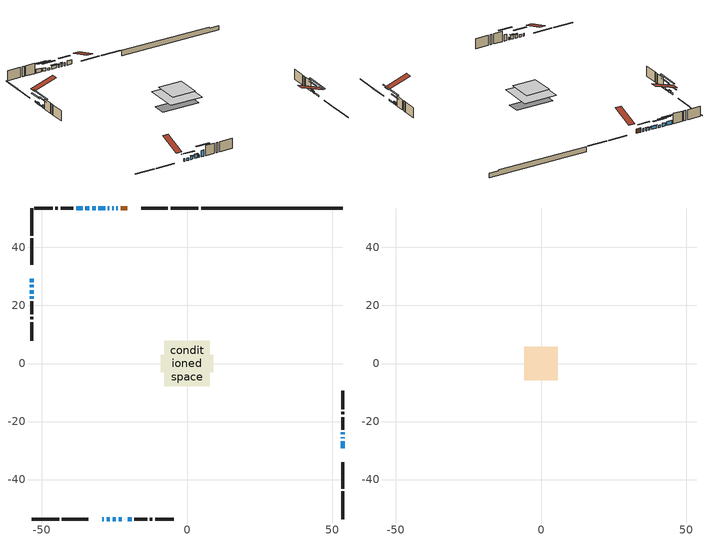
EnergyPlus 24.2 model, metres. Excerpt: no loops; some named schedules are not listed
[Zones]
conditioned space
 floor outside (Floor1 construction): -1.8,-1.8 -1.8,1.8 1.8,1.8 1.8,-1.8 z0.58
 floor outside (Floor2 construction): -0.57,-0.57 -0.57,0.57 0.57,0.57 0.57,-0.57 z0.58
 floor adiabatic (AdiabaticFloorConstruction): -7.92,-7.92 -7.92,7.92 7.92,7.92 7.92,-7.92 z3.02
 floor foundation (Slab1 construction): -9.11,-3.08 -9.11,3.08 9.11,3.08 9.11,-3.08 z-1.91
 wall outside (RimJoist1 construction): 3.91,53.6 -5.65,53.6 / -53.6,-53.6 -44.04,-53.6 / -53.6,53.6 -53.6,44.04 / 53.6,-53.6 53.6,-44.04 z0.58:0.88
 wall outside (RimJoist2 construction): -6.58,53.6 -15.73,53.6 / -43.11,-53.6 -33.97,-53.6 / -53.6,43.11 -53.6,33.97 / 53.6,-43.11 53.6,-33.97 z0.58:0.88
 wall outside (AdiabaticWallConstruction 1): -20.53,53.6 -22.87,53.6 z0.58:2.61
 wall outside (AdiabaticWallConstruction): -29.17,-53.6 -28.66,-53.6 / -21.49,-53.6 -21.38,-53.6 / 53.6,-25.8 53.6,-25.37 z0.58:1.8; -53.6,29.17 -53.6,28 / -53.6,27.07 -53.6,26.21 z0.58:1.44; -23.79,53.6 -24.35,53.6 / -25.28,53.6 -25.84,53.6 / -28.25,53.6 -30.59,53.6 / -53.6,23.13 -53.6,22.34 z0.58:2.03; -26.77,53.6 -27.33,53.6 z0.58:1.72; -27.73,-53.6 -26.59,-53.6 z0.58:1.75; -25.66,-53.6 -24.52,-53.6 z0.58:2.16; -23.59,-53.6 -22.42,-53.6 z0.58:2.56; 53.6,-29.17 53.6,-26.73 / -53.6,25.28 -53.6,24.06 z0.58:1.19; 53.6,-24.44 53.6,-23.78 / -33.62,53.6 -34.99,53.6 z0.58:2.05; -31.52,53.6 -32.69,53.6 z0.58:1.55; -35.92,53.6 -38.26,53.6 z0.58:2.36; -20.46,-53.6 -19.06,-53.6 z0.58:3.6
 wall outside (Wall1 construction): -39.18,53.6 -43.59,53.6 / -18.13,-53.6 -13.72,-53.6 / -53.6,21.42 -53.6,17.01 / 53.6,-22.85 53.6,-18.44 z0.58:5.46
 wall outside (Wall2 construction): -44.52,53.6 -45.4,53.6 / -12.8,-53.6 -11.92,-53.6 / -53.6,16.08 -53.6,15.2 / 53.6,-17.51 53.6,-16.64 z0.58:5.46
 wall outside (Wall3 construction): -46.33,53.6 -52.67,53.6 / -10.99,-53.6 -4.64,-53.6 / -53.6,14.27 -53.6,7.93 / 53.6,-15.71 53.6,-9.36 z0.58:5.46
 wall foundation (FoundationWall1 construction): 4.84,53.6,-1.91 4.84,53.6,0.58 48.73,53.6,0.58 48.73,53.6,0.12 53.6,53.6,0.12 53.6,53.6,-1.91
 window (WindowConstruction 15): -29.17,-53.6 -28.66,-53.6 z0.58:1.8
 window (WindowConstruction 6): -53.6,29.17 -53.6,28 z0.58:1.44
 window (WindowConstruction 7): -53.6,27.07 -53.6,26.21 z0.58:1.44
 window (WindowConstruction 8): -23.79,53.6 -24.35,53.6 z0.58:2.03
 window (WindowConstruction 9): -25.28,53.6 -25.84,53.6 z0.58:2.03
 window (WindowConstruction 10): -26.77,53.6 -27.32,53.6 z0.58:1.72
 window (WindowConstruction 11): -28.25,53.6 -30.59,53.6 z0.58:2.03
 window (WindowConstruction 12): -27.73,-53.6 -26.59,-53.6 z0.58:1.75
 window (WindowConstruction 13): -25.66,-53.6 -24.52,-53.6 z0.58:2.16
 window (WindowConstruction 14): -23.59,-53.6 -22.42,-53.6 z0.58:2.56
 window (WindowConstruction 18): 53.6,-29.17 53.6,-26.73 z0.58:1.19
 window (WindowConstruction 16): -21.49,-53.6 -21.39,-53.6 z0.58:1.8
 window (WindowConstruction 19): -53.6,25.28 -53.6,24.06 z0.58:1.19
 window (WindowConstruction 17): 53.6,-25.8 53.6,-25.37 z0.58:1.8
 window (WindowConstruction): 53.6,-24.44 53.6,-23.78 z0.58:2.05
 window (WindowConstruction 1): -31.52,53.6 -32.69,53.6 z0.58:1.55
 window (WindowConstruction 2): -33.62,53.6 -34.99,53.6 z0.58:2.05
 window (WindowConstruction 3): -35.92,53.6 -38.26,53.6 z0.58:2.36
 window (WindowConstruction 4): -20.46,-53.6 -19.06,-53.6 z0.58:3.6
 window (WindowConstruction 5): -53.6,23.13 -53.6,22.35 z0.58:2.03
 door (Door): -20.53,53.6 -22.86,53.6 z0.58:2.61
 ceiling adiabatic (AdiabaticFloorConstruction): 7.92,-7.92 7.92,7.92 -7.92,7.92 -7.92,-7.92 z3.02
attic - vented
 floor to conditioned space (Floor3 construction Reversed): -5.73,-5.73 -5.73,5.73 5.73,5.73 5.73,-5.73 z5.46
 roof outside (Roof1 construction): -19.6,53.6,5.46 -19.6,42.44,9.18 -16.66,42.44,9.18 -16.66,53.6,5.46; -30.1,-53.6,5.46 -30.1,-42.44,9.18 -33.04,-42.44,9.18 -33.04,-53.6,5.46; -53.6,30.1,5.46 -42.44,30.1,9.18 -42.44,33.04,9.18 -53.6,33.04,5.46; 53.6,-30.1,5.46 42.44,-30.1,9.18 42.44,-33.04,9.18 53.6,-33.04,5.46
shading: -53.6,25.36 -53.6,31.81 -54.01,31.81 -54.01,25.36 z4.08; -53.6,26.01 -53.6,27.27 -54.01,27.27 -54.01,26.01 z1.64; -26.99,53.6 -21.15,53.6 -21.15,54.01 -26.99,54.01 z4.67; -26.04,53.6 -25.08,53.6 -25.08,54.01 -26.04,54.01 z2.23; -27.53,53.6 -26.57,53.6 -26.57,54.01 -27.53,54.01 z1.92; -30.79,53.6 -28.05,53.6 -28.05,54.01 -30.79,54.01 z2.23; -23.95,-53.6 -30.37,-53.6 -30.37,-54.01 -23.95,-54.01 z4.39; -24.32,-53.6 -25.86,-53.6 -25.86,-54.01 -24.32,-54.01 z2.36; -22.22,-53.6 -23.79,-53.6 -23.79,-54.01 -22.22,-54.01 z2.76; 53.6,-21.65 53.6,-34.25 54.01,-34.25 54.01,-21.65 z6.27; -53.6,18.98 -53.6,30.36 -54.01,30.36 -54.01,18.98 z6.27; 53.6,-21.14 53.6,-27.08 54.01,-27.08 54.01,-21.14 z4.69; -35.33,53.6 -28.88,53.6 -28.88,54.01 -35.33,54.01 z4.19; -37.63,53.6 -30.98,53.6 -30.98,54.01 -37.63,54.01 z4.69; -40.89,53.6 -33.28,53.6 -33.28,54.01 -40.89,54.01 z5; -16.42,-53.6 -23.1,-53.6 -23.1,-54.01 -16.42,-54.01 z6.24; -53.6,19.71 -53.6,25.77 -54.01,25.77 -54.01,19.71 z4.67
[Building]
Building 1: Terrain=Suburbs
[Site:Location]
Edmonton Intl AP_AB: Latitude {deg}=53.31; Longitude {deg}=-113.58; Time Zone {hr}=-7; Elevation {m}=723; Keep Site Location Information=Yes
[Site:GroundTemperature:Shallow]
-1.56185, -3.61833, -3.78302, -2.80711, 1.11059, 5.01004, 8.39065, 10.5322, 10.7141, 8.97234, 5.67794, 1.89811
[Site:WaterMainsTemperature]
Calculation Method=Schedule; Temperature Schedule=mains temperature schedule
[Material] Roughness=Rough; Thermal Absorptance=0.9
Name | Thickness {m} | Conductivity {W/m-K} | Density {kg/m3} | Specific Heat {J/kg-K} | Solar Absorptance | Visible Absorptance
asphalt or fiberglass shingles | 0.00635 | 0.162714 | 1121.4 | 1465.45 | 0.4 | 0.4
ceiling loosefill ins | 0.169333 | 0.0480833 | 16.02 | 1046.75 | 0.7 | 0.7
ceiling stud and cavity | 0.1397 | 0.0995447 | 65.682 | 1177.47 | 0.7 | 0.7
concrete 4.0 in. | 0.1016 | 1.803125 | 2242.8 | 837.4 | 0.7 | 0.7
concrete 8.0 in. | 0.2032 | 1.803125 | 2242.8 | 837.4 | 0.7 | 0.7
door material | 0.04445 | 0.053851 | 512.64 | 1214.23 | 0.7 | 0.7
exterior vertical ins | 0.0439632 | 0.029427 | 32.04 | 1214.23 | 0.7 | 0.7
floor covering | 0.0127 | 0.0433444 | 54.468 | 1339.84 | 0.6 | 0.6
floor rigid ins; rim joist rigid ins; wall rigid ins | 0.051816 | 0.029427 | 32.04 | 1214.23 | 0.7 | 0.7
floor rigid ins 1; wall rigid ins 1 | 0.512978 | 0.029427 | 32.04 | 1214.23 | 0.7 | 0.7
floor stud and cavity | 0.1397 | 0.117677 | 92.3553 | 1139.71 | 0.7 | 0.7
floor stud and cavity 1 | 0.1397 | 0.138897 | 92.3553 | 1139.71 | 0.7 | 0.7
floor stud and cavity 2 | 0.1397 | 1.75129 | 37.0049 | 1207.88 | 0.7 | 0.7
furniture material conditioned space 1 | 0.1524 | 0.115458 | 640.8 | 1214.23 | 0.6 | 0.6
gypsum board | 0.0127 | 0.160291 | 801 | 837.4 | 0.6 | 0.6
gypsum board 1 | 0.0127 | 0.160291 | 801 | 837.4 | 0.7 | 0.7
osb sheathing 0.5 in. | 0.0127 | 0.115458 | 512.64 | 1214.23 | 0.7 | 0.7
osb sheathing 0.75 in. | 0.01905 | 0.115458 | 512.64 | 1214.23 | 0.7 | 0.7
osb sheathing 2.0 in. | 0.0508 | 0.115458 | 512.64 | 1214.23 | 0.7 | 0.7
rim joist stud and cavity | 0.0508 | 0.0449671 | 125.044 | 1163.47 | 0.6 | 0.6
rim joist stud and cavity 1 | 0.0508 | 0.0314757 | 125.044 | 1163.47 | 0.6 | 0.6
wall stud and cavity | 0.1397 | 0.211572 | 139.0536 | 1170.24 | 0.7 | 0.7
wall stud and cavity 1 | 0.1397 | 0.303987 | 139.0536 | 1170.24 | 0.7 | 0.7
wall stud and cavity 2 | 0.1397 | 0.208789 | 139.0536 | 1170.24 | 0.7 | 0.7
wall stud and cavity 3 | 0.0889 | 0.380278 | 52.3479 | 1209.89 | 0.7 | 0.7
wall stud and cavity 4 | 0.0889 | 0.391764 | 83.0341 | 1211.67 | 0.7 | 0.7
wood siding | 0.0254 | 0.102417 | 544.68 | 1172.36 | 0.4 | 0.4
wood siding 1; wood siding 2; wood siding 3 | 0.0254 | 0.102417 | 544.68 | 1172.36 | 0.7 | 0.7
[WindowMaterial:SimpleGlazingSystem]
Name | U-Factor {W/m2-K} | Solar Heat Gain Coefficient
WindowMaterial | 2.972433 | 0.55
WindowMaterial 1 | 2.99855 | 0.54
WindowMaterial 10 | 2.99742 | 0.51
WindowMaterial 11 | 1.93677 | 0.46
WindowMaterial 12 | 2.992306 | 0.56
WindowMaterial 13 | 2.96562 | 0.59
WindowMaterial 14 | 1.98049 | 0.45
WindowMaterial 15 | 3.32901 | 0.54
WindowMaterial 16 | 3.28416 | 0.45
WindowMaterial 17 | 3.30687 | 0.6
WindowMaterial 18 | 3.01842 | 0.5
WindowMaterial 2 | 1.98787 | 0.45
WindowMaterial 3 | 2.89067 | 0.66
WindowMaterial 4 | 1.92427 | 0.46
WindowMaterial 5 | 2.95653 | 0.57
WindowMaterial 6 | 3.00253 | 0.53
WindowMaterial 7 | 3.03376 | 0.49
WindowMaterial 8 | 2.17638 | 0.41
WindowMaterial 9 | 2.992306 | 0.52
[Construction]
AdiabaticFloorConstruction: floor stud and cavity 2, floor rigid ins 1, osb sheathing 0.75 in., floor covering
AdiabaticWallConstruction: wood siding 2, wall rigid ins 1, wall stud and cavity 3, gypsum board
AdiabaticWallConstruction 1: wood siding 3, wall rigid ins 1, wall stud and cavity 3, gypsum board
Door: door material
Floor1 construction: floor stud and cavity, floor rigid ins, osb sheathing 0.75 in., floor covering
Floor2 construction: floor stud and cavity 1, floor rigid ins, osb sheathing 0.75 in., floor covering
Floor3 construction Reversed: gypsum board, ceiling stud and cavity, ceiling loosefill ins
FoundationWall1 construction: concrete 8.0 in., gypsum board 1
furniture construction conditioned space 1: furniture material conditioned space 1
PartitionWallConstruction: gypsum board, wall stud and cavity 4, gypsum board
RimJoist1 construction: wood siding 1, rim joist rigid ins, osb sheathing 2.0 in., rim joist stud and cavity
RimJoist2 construction: wood siding 1, osb sheathing 2.0 in., rim joist stud and cavity 1
Roof1 construction: asphalt or fiberglass shingles
Slab1 construction: concrete 4.0 in.
Wall1 construction: wood siding, wall rigid ins, osb sheathing 0.5 in., wall stud and cavity, gypsum board
Wall2 construction: wood siding, wall rigid ins, osb sheathing 0.5 in., wall stud and cavity 1, gypsum board
Wall3 construction: wood siding, wall rigid ins, osb sheathing 0.5 in., wall stud and cavity 2, gypsum board
WindowConstruction: WindowMaterial
WindowConstruction 1: WindowMaterial 1
WindowConstruction 10: WindowMaterial 10
WindowConstruction 11: WindowMaterial 11
WindowConstruction 12: WindowMaterial 12
WindowConstruction 13: WindowMaterial 13
WindowConstruction 14: WindowMaterial 14
WindowConstruction 15: WindowMaterial 15
WindowConstruction 16: WindowMaterial 16
WindowConstruction 17: WindowMaterial 17
WindowConstruction 18; WindowConstruction 19: WindowMaterial 18
WindowConstruction 2: WindowMaterial 2
WindowConstruction 3: WindowMaterial 3
WindowConstruction 4: WindowMaterial 4
WindowConstruction 5: WindowMaterial 5
WindowConstruction 6: WindowMaterial 6
WindowConstruction 7: WindowMaterial 7
WindowConstruction 8: WindowMaterial 8
WindowConstruction 9: WindowMaterial 9
[Zone] Multiplier=1; Part of Total Floor Area=Yes
Name | Volume {m3}
attic - vented | 79.3675
conditioned space | 944.9
[Space]
Name | Zone | Volume {m3}
attic - vented 1 | attic - vented | 79.3675
conditioned space 1 | conditioned space | 944.9
[ZoneInfiltration:EffectiveLeakageArea]
infil attic - vented 1: Zone or Space=attic - vented 1; Schedule=Always On Discrete; Effective Air Leakage Area {cm2}=4569.74; Stack Coefficient=0.000258778; Wind Coefficient=1.08689e-05
[ZoneMixing]
whole house fan mix: Zone or Space=attic - vented; Schedule=Always On Continuous; Design Flow Rate Calculation Method=Flow/Zone; Design Flow Rate {m3/s}=0; Source Zone or Space=conditioned space
[SurfaceProperty:ExposedFoundationPerimeter]
Slab1: Exposed Perimeter Calculation Method=TotalExposedPerimeter; Total Exposed Perimeter {m}=48.767
[InternalMass] Zone or ZoneList=conditioned space; Space or SpaceList=conditioned space 1
Name | Construction | Surface Area {m2}
furniture mass conditioned space 1 | furniture construction conditioned space 1 | 151.048
partition wall mass | PartitionWallConstruction | 377.619
[Lights]
interior lighting: Zone or ZoneList or Space or SpaceList=conditioned space 1; Schedule=interior lighting schedule; Design Level Calculation Method=LightingLevel; Lighting Level {W}=343.2; Return Air Fraction=0; Fraction Radiant=0.6; Fraction Visible=0.2; Fraction Replaceable=1
[People]
occupants: Zone or ZoneList or Space or SpaceList=conditioned space 1; Number of People Schedule=occupants schedule; Number of People Calculation Method=People; Number of People=3; Fraction Radiant=0.314171; Sensible Heat Fraction=0.56303; Activity Level Schedule=occupants activity schedule; Carbon Dioxide Generation Rate {m3/s-W}=0; Enable ASHRAE 55 Comfort Warnings=No; Mean Radiant Temperature Calculation Type=EnclosureAveraged
[ElectricEquipment] Zone or ZoneList or Space or SpaceList=conditioned space 1; Design Level Calculation Method=EquipmentLevel
Name | Schedule | Design Level {W} | Fraction Latent | Fraction Radiant | Fraction Lost
clothes dryer | clothes dryer schedule | 140.772 | 0.015 | 0.081 | 0.85
clothes washer | clothes washer schedule | 32.1985 | 0.03 | 0.162 | 0.7
cooking range | cooking range schedule | 215.147 | 0.08 | 0.432 | 0.2
dishwasher | dishwasher schedule | 66.8632 | 0.3 | 0.18 | 0.4
fridge | fridge schedule | 72.9452 | 0 | 0.6 | 0
mech vent bath fan 0 | mech vent bath fan 0 schedule | 50.2 | 0 | 0 | 1
mech vent bath fan 1 | mech vent bath fan 1 schedule | 50.2 | 0 | 0 | 1
mech vent house fan | mech vent house fan schedule | 0 | 0 | 0 | 1
mech vent house fan cfis | mech vent house fan cfis schedule | 0 | 0 | 0 | 0
mech vent range fan 0 | mech vent range fan 0 schedule | 57 | 0 | 0 | 1
misc plug loads | misc plug loads schedule | 494.7 | 0.045 | 0.513 | 0.1
whole house fan | Always On Discrete | 0 | 0 | 0 | 1
[OtherEquipment] Zone or ZoneList or Space or SpaceList=conditioned space 1; Design Level Calculation Method=EquipmentLevel
Name | Fuel Type | Schedule | Design Level {W} | Fraction Latent | Fraction Radiant | Fraction Lost
clothes dryer 1 | Electricity | clothes dryer schedule | 0 | 0.015 | 0.081 | 0.85
cooking range 1 | Electricity | cooking range schedule | 0 | 0.08 | 0.432 | 0.2
general water use latent | None | general water use schedule | 62.594 | 1 | 0 | 0
general water use sensible | None | general water use schedule | -61.6891 | 0 | 0.6 | 0
mech vent house fan latent load | None | Always On Discrete | 0 | 1 | 0 | 0
mech vent house fan sensible load | None | Always On Discrete | 0 | 0 | 0 | 0
water heater energy adjustment1 | NaturalGas | Always On Discrete | 0.01 | 0 | 0 | 1
[ZoneInfiltration:DesignFlowRate] Zone or ZoneList or Space or SpaceList=conditioned space 1; Schedule=Always On Discrete; Design Flow Rate Calculation Method=Flow/Zone; Design Flow Rate {m3/s}=0
infil flow; natural vent flow; whole house fan flow
[Foundation:Kiva]
Foundation Kiva 1: Initial Indoor Air Temperature {C}=18; Wall Height Above Grade {m}=0.580004; Wall Depth Below Slab {m}=0.2032; Custom Block Material Name 1=exterior vertical ins; Custom Block Depth 1 {m}=2.49; Custom Block X Position 1 {m}=0.2159; Custom Block Z Position 1 {m}=0
[Foundation:Kiva:Settings]
Soil Conductivity {W/m-K}=0.849921; Soil Density {kg/m3}=1842.3; Soil Specific Heat {J/kg-K}=418.7; Ground Solar Absorptivity=0.9; Ground Thermal Absorptivity=0.9; Ground Surface Roughness {m}=0.03; Far-Field Width {m}=40; Deep-Ground Boundary Condition=ZeroFlux; Deep-Ground Depth {m}=40; Minimum Cell Dimension {m}=0.2; Maximum Cell Growth Coefficient=3; Simulation Timestep=Timestep
[Exterior:Lights]
exterior lighting: Schedule=exterior lighting schedule; Design Level {W}=75.6
[Schedule:Constant]
Name | Hourly Value
Always On Continuous; mech vent house fan schedule; mech vent house fan cfis schedule; Always On Discrete | 1
occupants activity schedule | 117.228
fridge schedule | 0
[Schedule:Week:Daily]
interior lighting schedule Week Rule - Jan1-Jan27: interior lighting schedule day, interior lighting schedule day, interior lighting schedule day, interior lighting schedule day, interior lighting schedule day, interior lighting schedule day, interior lighting schedule day, interior lighting schedule default day, interior lighting schedule default day, interior lighting schedule default day, interior lighting schedule default day, interior lighting schedule default day
interior lighting schedule Week Rule - Jan28-Feb3: interior lighting schedule day, interior lighting schedule day, interior lighting schedule day, interior lighting schedule day, interior lighting schedule day 1, interior lighting schedule day 1, interior lighting schedule day 1, interior lighting schedule default day, interior lighting schedule default day, interior lighting schedule default day, interior lighting schedule default day, interior lighting schedule default day
interior lighting schedule Week Rule - Feb4-Feb24: interior lighting schedule day 1, interior lighting schedule day 1, interior lighting schedule day 1, interior lighting schedule day 1, interior lighting schedule day 1, interior lighting schedule day 1, interior lighting schedule day 1, interior lighting schedule default day, interior lighting schedule default day, interior lighting schedule default day, interior lighting schedule default day, interior lighting schedule default day
interior lighting schedule Week Rule - Feb25-Mar3: interior lighting schedule day 1, interior lighting schedule day 1, interior lighting schedule day 1, interior lighting schedule day 1, interior lighting schedule day 2, interior lighting schedule day 2, interior lighting schedule day 2, interior lighting schedule default day, interior lighting schedule default day, interior lighting schedule default day, interior lighting schedule default day, interior lighting schedule default day
interior lighting schedule Week Rule - Mar4-Mar31: interior lighting schedule day 2, interior lighting schedule day 2, interior lighting schedule day 2, interior lighting schedule day 2, interior lighting schedule day 2, interior lighting schedule day 2, interior lighting schedule day 2, interior lighting schedule default day, interior lighting schedule default day, interior lighting schedule default day, interior lighting schedule default day, interior lighting schedule default day
interior lighting schedule Week Rule - Apr1-Apr28: interior lighting schedule day 3, interior lighting schedule day 3, interior lighting schedule day 3, interior lighting schedule day 3, interior lighting schedule day 3, interior lighting schedule day 3, interior lighting schedule day 3, interior lighting schedule default day, interior lighting schedule default day, interior lighting schedule default day, interior lighting schedule default day, interior lighting schedule default day
interior lighting schedule Week Rule - Apr29-May5: interior lighting schedule day 3, interior lighting schedule day 3, interior lighting schedule day 4, interior lighting schedule day 4, interior lighting schedule day 4, interior lighting schedule day 4, interior lighting schedule day 4, interior lighting schedule default day, interior lighting schedule default day, interior lighting schedule default day, interior lighting schedule default day, interior lighting schedule default day
interior lighting schedule Week Rule - May6-May26: interior lighting schedule day 4, interior lighting schedule day 4, interior lighting schedule day 4, interior lighting schedule day 4, interior lighting schedule day 4, interior lighting schedule day 4, interior lighting schedule day 4, interior lighting schedule default day, interior lighting schedule default day, interior lighting schedule default day, interior lighting schedule default day, interior lighting schedule default day
interior lighting schedule Week Rule - May27-Jun2: interior lighting schedule day 4, interior lighting schedule day 4, interior lighting schedule day 4, interior lighting schedule day 4, interior lighting schedule day 4, interior lighting schedule day 5, interior lighting schedule day 5, interior lighting schedule default day, interior lighting schedule default day, interior lighting schedule default day, interior lighting schedule default day, interior lighting schedule default day
interior lighting schedule Week Rule - Jun3-Jun30: interior lighting schedule day 5, interior lighting schedule day 5, interior lighting schedule day 5, interior lighting schedule day 5, interior lighting schedule day 5, interior lighting schedule day 5, interior lighting schedule day 5, interior lighting schedule default day, interior lighting schedule default day, interior lighting schedule default day, interior lighting schedule default day, interior lighting schedule default day
interior lighting schedule Week Rule - Jul1-Jul28: interior lighting schedule day 6, interior lighting schedule day 6, interior lighting schedule day 6, interior lighting schedule day 6, interior lighting schedule day 6, interior lighting schedule day 6, interior lighting schedule day 6, interior lighting schedule default day, interior lighting schedule default day, interior lighting schedule default day, interior lighting schedule default day, interior lighting schedule default day
interior lighting schedule Week Rule - Jul29-Aug4: interior lighting schedule day 6, interior lighting schedule day 6, interior lighting schedule day 6, interior lighting schedule day 7, interior lighting schedule day 7, interior lighting schedule day 7, interior lighting schedule day 7, interior lighting schedule default day, interior lighting schedule default day, interior lighting schedule default day, interior lighting schedule default day, interior lighting schedule default day
interior lighting schedule Week Rule - Aug5-Aug25: interior lighting schedule day 7, interior lighting schedule day 7, interior lighting schedule day 7, interior lighting schedule day 7, interior lighting schedule day 7, interior lighting schedule day 7, interior lighting schedule day 7, interior lighting schedule default day, interior lighting schedule default day, interior lighting schedule default day, interior lighting schedule default day, interior lighting schedule default day
interior lighting schedule Week Rule - Aug26-Sep1: interior lighting schedule day 7, interior lighting schedule day 7, interior lighting schedule day 7, interior lighting schedule day 7, interior lighting schedule day 7, interior lighting schedule day 7, interior lighting schedule day 8, interior lighting schedule default day, interior lighting schedule default day, interior lighting schedule default day, interior lighting schedule default day, interior lighting schedule default day
interior lighting schedule Week Rule - Sep2-Sep29: interior lighting schedule day 8, interior lighting schedule day 8, interior lighting schedule day 8, interior lighting schedule day 8, interior lighting schedule day 8, interior lighting schedule day 8, interior lighting schedule day 8, interior lighting schedule default day, interior lighting schedule default day, interior lighting schedule default day, interior lighting schedule default day, interior lighting schedule default day
interior lighting schedule Week Rule - Sep30-Oct6: interior lighting schedule day 8, interior lighting schedule day 9, interior lighting schedule day 9, interior lighting schedule day 9, interior lighting schedule day 9, interior lighting schedule day 9, interior lighting schedule day 9, interior lighting schedule default day, interior lighting schedule default day, interior lighting schedule default day, interior lighting schedule default day, interior lighting schedule default day
interior lighting schedule Week Rule - Oct7-Oct27: interior lighting schedule day 9, interior lighting schedule day 9, interior lighting schedule day 9, interior lighting schedule day 9, interior lighting schedule day 9, interior lighting schedule day 9, interior lighting schedule day 9, interior lighting schedule default day, interior lighting schedule default day, interior lighting schedule default day, interior lighting schedule default day, interior lighting schedule default day
interior lighting schedule Week Rule - Oct28-Nov3: interior lighting schedule day 9, interior lighting schedule day 9, interior lighting schedule day 9, interior lighting schedule day 9, interior lighting schedule day 10, interior lighting schedule day 10, interior lighting schedule day 10, interior lighting schedule default day, interior lighting schedule default day, interior lighting schedule default day, interior lighting schedule default day, interior lighting schedule default day
interior lighting schedule Week Rule - Nov4-Nov24: interior lighting schedule day 10, interior lighting schedule day 10, interior lighting schedule day 10, interior lighting schedule day 10, interior lighting schedule day 10, interior lighting schedule day 10, interior lighting schedule day 10, interior lighting schedule default day, interior lighting schedule default day, interior lighting schedule default day, interior lighting schedule default day, interior lighting schedule default day
interior lighting schedule Week Rule - Nov25-Dec1: interior lighting schedule day 10, interior lighting schedule day 10, interior lighting schedule day 10, interior lighting schedule day 10, interior lighting schedule day 10, interior lighting schedule day 10, interior lighting schedule day 11, interior lighting schedule default day, interior lighting schedule default day, interior lighting schedule default day, interior lighting schedule default day, interior lighting schedule default day
interior lighting schedule Week Rule - Dec2-Dec31: interior lighting schedule day 11, interior lighting schedule day 11, interior lighting schedule day 11, interior lighting schedule day 11, interior lighting schedule day 11, interior lighting schedule day 11, interior lighting schedule day 11, interior lighting schedule default day, interior lighting schedule default day, interior lighting schedule default day, interior lighting schedule default day, interior lighting schedule default day
occupants schedule Week Rule - Jan1-Dec31: occupants schedule day, occupants schedule day, occupants schedule day, occupants schedule day, occupants schedule day, occupants schedule day, occupants schedule day, occupants schedule default day, occupants schedule default day, occupants schedule default day, occupants schedule default day, occupants schedule default day
clothes dryer schedule Week Rule - Jan1-Dec31: clothes dryer schedule day, clothes dryer schedule day, clothes dryer schedule day, clothes dryer schedule day, clothes dryer schedule day, clothes dryer schedule day, clothes dryer schedule day, clothes dryer schedule default day, clothes dryer schedule default day, clothes dryer schedule default day, clothes dryer schedule default day, clothes dryer schedule default day
clothes washer schedule Week Rule - Jan1-Dec31: clothes washer schedule day, clothes washer schedule day, clothes washer schedule day, clothes washer schedule day, clothes washer schedule day, clothes washer schedule day, clothes washer schedule day, clothes washer schedule default day, clothes washer schedule default day, clothes washer schedule default day, clothes washer schedule default day, clothes washer schedule default day
cooking range schedule Week Rule - Jan1-Dec31: cooking range schedule day, cooking range schedule day, cooking range schedule day, cooking range schedule day, cooking range schedule day, cooking range schedule day, cooking range schedule day, cooking range schedule default day, cooking range schedule default day, cooking range schedule default day, cooking range schedule default day, cooking range schedule default day
dishwasher schedule Week Rule - Jan1-Dec31: dishwasher schedule day, dishwasher schedule day, dishwasher schedule day, dishwasher schedule day, dishwasher schedule day, dishwasher schedule day, dishwasher schedule day, dishwasher schedule default day, dishwasher schedule default day, dishwasher schedule default day, dishwasher schedule default day, dishwasher schedule default day
mech vent bath fan 0 schedule Week Rule - Jan1-Dec31: mech vent bath fan 0 schedule day, mech vent bath fan 0 schedule day, mech vent bath fan 0 schedule day, mech vent bath fan 0 schedule day, mech vent bath fan 0 schedule day, mech vent bath fan 0 schedule day, mech vent bath fan 0 schedule day, mech vent bath fan 0 schedule default day, mech vent bath fan 0 schedule default day, mech vent bath fan 0 schedule default day, mech vent bath fan 0 schedule default day, mech vent bath fan 0 schedule default day
mech vent bath fan 1 schedule Week Rule - Jan1-Dec31: mech vent bath fan 1 schedule day, mech vent bath fan 1 schedule day, mech vent bath fan 1 schedule day, mech vent bath fan 1 schedule day, mech vent bath fan 1 schedule day, mech vent bath fan 1 schedule day, mech vent bath fan 1 schedule day, mech vent bath fan 1 schedule default day, mech vent bath fan 1 schedule default day, mech vent bath fan 1 schedule default day, mech vent bath fan 1 schedule default day, mech vent bath fan 1 schedule default day
mech vent range fan 0 schedule Week Rule - Jan1-Dec31: mech vent range fan 0 schedule day, mech vent range fan 0 schedule day, mech vent range fan 0 schedule day, mech vent range fan 0 schedule day, mech vent range fan 0 schedule day, mech vent range fan 0 schedule day, mech vent range fan 0 schedule day, mech vent range fan 0 schedule default day, mech vent range fan 0 schedule default day, mech vent range fan 0 schedule default day, mech vent range fan 0 schedule default day, mech vent range fan 0 schedule default day
misc plug loads schedule Week Rule - Jan1-Dec31: misc plug loads schedule day, misc plug loads schedule day, misc plug loads schedule day, misc plug loads schedule day, misc plug loads schedule day, misc plug loads schedule day, misc plug loads schedule day, misc plug loads schedule default day, misc plug loads schedule default day, misc plug loads schedule default day, misc plug loads schedule default day, misc plug loads schedule default day
general water use schedule Week Rule - Jan1-Dec31: general water use schedule day, general water use schedule day, general water use schedule day, general water use schedule day, general water use schedule day, general water use schedule day, general water use schedule day, general water use schedule default day, general water use schedule default day, general water use schedule default day, general water use schedule default day, general water use schedule default day
exterior lighting schedule Week Rule - Jan1-Jan27: exterior lighting schedule day, exterior lighting schedule day, exterior lighting schedule day, exterior lighting schedule day, exterior lighting schedule day, exterior lighting schedule day, exterior lighting schedule day, exterior lighting schedule default day, exterior lighting schedule default day, exterior lighting schedule default day, exterior lighting schedule default day, exterior lighting schedule default day
exterior lighting schedule Week Rule - Jan28-Feb3: exterior lighting schedule day, exterior lighting schedule day, exterior lighting schedule day, exterior lighting schedule day, exterior lighting schedule day 1, exterior lighting schedule day 1, exterior lighting schedule day 1, exterior lighting schedule default day, exterior lighting schedule default day, exterior lighting schedule default day, exterior lighting schedule default day, exterior lighting schedule default day
exterior lighting schedule Week Rule - Feb4-Feb24: exterior lighting schedule day 1, exterior lighting schedule day 1, exterior lighting schedule day 1, exterior lighting schedule day 1, exterior lighting schedule day 1, exterior lighting schedule day 1, exterior lighting schedule day 1, exterior lighting schedule default day, exterior lighting schedule default day, exterior lighting schedule default day, exterior lighting schedule default day, exterior lighting schedule default day
exterior lighting schedule Week Rule - Feb25-Mar3: exterior lighting schedule day 1, exterior lighting schedule day 1, exterior lighting schedule day 1, exterior lighting schedule day 1, exterior lighting schedule day 2, exterior lighting schedule day 2, exterior lighting schedule day 2, exterior lighting schedule default day, exterior lighting schedule default day, exterior lighting schedule default day, exterior lighting schedule default day, exterior lighting schedule default day
exterior lighting schedule Week Rule - Mar4-Mar31: exterior lighting schedule day 2, exterior lighting schedule day 2, exterior lighting schedule day 2, exterior lighting schedule day 2, exterior lighting schedule day 2, exterior lighting schedule day 2, exterior lighting schedule day 2, exterior lighting schedule default day, exterior lighting schedule default day, exterior lighting schedule default day, exterior lighting schedule default day, exterior lighting schedule default day
exterior lighting schedule Week Rule - Apr1-Apr28: exterior lighting schedule day 3, exterior lighting schedule day 3, exterior lighting schedule day 3, exterior lighting schedule day 3, exterior lighting schedule day 3, exterior lighting schedule day 3, exterior lighting schedule day 3, exterior lighting schedule default day, exterior lighting schedule default day, exterior lighting schedule default day, exterior lighting schedule default day, exterior lighting schedule default day
exterior lighting schedule Week Rule - Apr29-May5: exterior lighting schedule day 3, exterior lighting schedule day 3, exterior lighting schedule day 4, exterior lighting schedule day 4, exterior lighting schedule day 4, exterior lighting schedule day 4, exterior lighting schedule day 4, exterior lighting schedule default day, exterior lighting schedule default day, exterior lighting schedule default day, exterior lighting schedule default day, exterior lighting schedule default day
exterior lighting schedule Week Rule - May6-May26: exterior lighting schedule day 4, exterior lighting schedule day 4, exterior lighting schedule day 4, exterior lighting schedule day 4, exterior lighting schedule day 4, exterior lighting schedule day 4, exterior lighting schedule day 4, exterior lighting schedule default day, exterior lighting schedule default day, exterior lighting schedule default day, exterior lighting schedule default day, exterior lighting schedule default day
[Schedule:Year]
interior lighting schedule: interior lighting schedule Week Rule - Jan1-Jan27, 1, 1, 1, 27, interior lighting schedule Week Rule - Jan28-Feb3, 1, 28, 2, 3, interior lighting schedule Week Rule - Feb4-Feb24, 2, 4, 2, 24, interior lighting schedule Week Rule - Feb25-Mar3, 2, 25, 3, 3, interior lighting schedule Week Rule - Mar4-Mar31, 3, 4, 3, 31, interior lighting schedule Week Rule - Apr1-Apr28, 4, 1, 4, 28, interior lighting schedule Week Rule - Apr29-May5, 4, 29, 5, 5, interior lighting schedule Week Rule - May6-May26, 5, 6, 5, 26, interior lighting schedule Week Rule - May27-Jun2, 5, 27, 6, 2, interior lighting schedule Week Rule - Jun3-Jun30, 6, 3, 6, 30, interior lighting schedule Week Rule - Jul1-Jul28, 7, 1, 7, 28, interior lighting schedule Week Rule - Jul29-Aug4, 7, 29, 8, 4, interior lighting schedule Week Rule - Aug5-Aug25, 8, 5, 8, 25, interior lighting schedule Week Rule - Aug26-Sep1, 8, 26, 9, 1, interior lighting schedule Week Rule - Sep2-Sep29, 9, 2, 9, 29, interior lighting schedule Week Rule - Sep30-Oct6, 9, 30, 10, 6, interior lighting schedule Week Rule - Oct7-Oct27, 10, 7, 10, 27, interior lighting schedule Week Rule - Oct28-Nov3, 10, 28, 11, 3, interior lighting schedule Week Rule - Nov4-Nov24, 11, 4, 11, 24, interior lighting schedule Week Rule - Nov25-Dec1, 11, 25, 12, 1, interior lighting schedule Week Rule - Dec2-Dec31, 12, 2, 12, 31
occupants schedule: occupants schedule Week Rule - Jan1-Dec31, 1, 1, 12, 31
clothes dryer schedule: clothes dryer schedule Week Rule - Jan1-Dec31, 1, 1, 12, 31
clothes washer schedule: clothes washer schedule Week Rule - Jan1-Dec31, 1, 1, 12, 31
cooking range schedule: cooking range schedule Week Rule - Jan1-Dec31, 1, 1, 12, 31
dishwasher schedule: dishwasher schedule Week Rule - Jan1-Dec31, 1, 1, 12, 31
mech vent bath fan 0 schedule: mech vent bath fan 0 schedule Week Rule - Jan1-Dec31, 1, 1, 12, 31
mech vent bath fan 1 schedule: mech vent bath fan 1 schedule Week Rule - Jan1-Dec31, 1, 1, 12, 31
mech vent range fan 0 schedule: mech vent range fan 0 schedule Week Rule - Jan1-Dec31, 1, 1, 12, 31
misc plug loads schedule: misc plug loads schedule Week Rule - Jan1-Dec31, 1, 1, 12, 31
general water use schedule: general water use schedule Week Rule - Jan1-Dec31, 1, 1, 12, 31
exterior lighting schedule: exterior lighting schedule Week Rule - Jan1-Jan27, 1, 1, 1, 27, exterior lighting schedule Week Rule - Jan28-Feb3, 1, 28, 2, 3, exterior lighting schedule Week Rule - Feb4-Feb24, 2, 4, 2, 24, exterior lighting schedule Week Rule - Feb25-Mar3, 2, 25, 3, 3, exterior lighting schedule Week Rule - Mar4-Mar31, 3, 4, 3, 31, exterior lighting schedule Week Rule - Apr1-Apr28, 4, 1, 4, 28, exterior lighting schedule Week Rule - Apr29-May5, 4, 29, 5, 5, exterior lighting schedule Week Rule - May6-May26, 5, 6, 5, 26, exterior lighting schedule Week Rule - May27-Jun2, 5, 27, 6, 2, exterior lighting schedule Week Rule - Jun3-Jun30, 6, 3, 6, 30, exterior lighting schedule Week Rule - Jul1-Jul28, 7, 1, 7, 28, exterior lighting schedule Week Rule - Jul29-Aug4, 7, 29, 8, 4, exterior lighting schedule Week Rule - Aug5-Aug25, 8, 5, 8, 25, exterior lighting schedule Week Rule - Aug26-Sep1, 8, 26, 9, 1, exterior lighting schedule Week Rule - Sep2-Sep29, 9, 2, 9, 29, exterior lighting schedule Week Rule - Sep30-Oct6, 9, 30, 10, 6, exterior lighting schedule Week Rule - Oct7-Oct27, 10, 7, 10, 27, exterior lighting schedule Week Rule - Oct28-Nov3, 10, 28, 11, 3, exterior lighting schedule Week Rule - Nov4-Nov24, 11, 4, 11, 24, exterior lighting schedule Week Rule - Nov25-Dec1, 11, 25, 12, 1, exterior lighting schedule Week Rule - Dec2-Dec31, 12, 2, 12, 31
[Schedule:Compact]
mains temperature schedule: Through: 01/01, For: AllDays, Until: 24:00, 3.97167, Through: 01/02, For: AllDays, Until: 24:00, 3.90778, Through: 01/03, For: AllDays, Until: 24:00, 3.84556, Through: 01/04, For: AllDays, Until: 24:00, 3.78389, Through: 01/05, For: AllDays, Until: 24:00, 3.72278, Through: 01/06, For: AllDays, Until: 24:00, 3.66278, Through: 01/07, For: AllDays, Until: 24:00, 3.60389, Through: 01/08, For: AllDays, Until: 24:00, 3.54556, Through: 01/09, For: AllDays, Until: 24:00, 3.48833, Through: 01/10, For: AllDays, Until: 24:00, 3.43167, Through: 01/11, For: AllDays, Until: 24:00, 3.37611, Through: 01/12, For: AllDays, Until: 24:00, 3.32167, Through: 01/13, For: AllDays, Until: 24:00, 3.26833, Through: 01/14, For: AllDays, Until: 24:00, 3.21556, Through: 01/15, For: AllDays, Until: 24:00, 3.16444, Through: 01/16, For: AllDays, Until: 24:00, 3.11389, Through: 01/17, For: AllDays, Until: 24:00, 3.06444, Through: 01/18, For: AllDays, Until: 24:00, 3.01611, Through: 01/19, For: AllDays, Until: 24:00, 2.96889, Through: 01/20, For: AllDays, Until: 24:00, 2.92278, Through: 01/21, For: AllDays, Until: 24:00, 2.87722, Through: 01/22, For: AllDays, Until: 24:00, 2.83333, Through: 01/23, For: AllDays, Until: 24:00, 2.79056, Through: 01/24, For: AllDays, Until: 24:00, 2.74889, Through: 01/25, For: AllDays, Until: 24:00, 2.70833, Through: 01/26, For: AllDays, Until: 24:00, 2.66889, Through: 01/27, For: AllDays, Until: 24:00, 2.63056, Through: 01/28, For: AllDays, Until: 24:00, 2.59333, Through: 01/29, For: AllDays, Until: 24:00, 2.55778, Through: 01/30, For: AllDays, Until: 24:00, 2.52278, Through: 01/31, For: AllDays, Until: 24:00, 2.48944, Through: 02/01, For: AllDays, Until: 24:00, 2.45722, Through: 02/02, For: AllDays, Until: 24:00, 2.42611, Through: 02/03, For: AllDays, Until: 24:00, 2.39667, Through: 02/04, For: AllDays, Until: 24:00, 2.36833, Through: 02/05, For: AllDays, Until: 24:00, 2.34111, Through: 02/06, For: AllDays, Until: 24:00, 2.315, Through: 02/07, For: AllDays, Until: 24:00, 2.29056, Through: 02/08, For: AllDays, Until: 24:00, 2.26722, Through: 02/09, For: AllDays, Until: 24:00, 2.245, Through: 02/10, For: AllDays, Until: 24:00, 2.22444, Through: 02/11, For: AllDays, Until: 24:00, 2.20444, Through: 02/12, For: AllDays, Until: 24:00, 2.18667, Through: 02/13, For: AllDays, Until: 24:00, 2.17, Through: 02/14, For: AllDays, Until: 24:00, 2.15444, Through: 02/15, For: AllDays, Until: 24:00, 2.14, Through: 02/16, For: AllDays, Until: 24:00, 2.12722, Through: 02/17, For: AllDays, Until: 24:00, 2.11556, Through: 02/18, For: AllDays, Until: 24:00, 2.10556, Through: 02/19, For: AllDays, Until: 24:00, 2.09667, Through: 02/20, For: AllDays, Until: 24:00, 2.08889, Through: 02/21, For: AllDays, Until: 24:00, 2.08278, Through: 02/22, For: AllDays, Until: 24:00, 2.07833, Through: 02/23, For: AllDays, Until: 24:00, 2.07444, Through: 02/24, For: AllDays, Until: 24:00, 2.07278, Through: 02/25, For: AllDays, Until: 24:00, 2.07167, Through: 02/26, For: AllDays, Until: 24:00, 2.07222, Through: 02/27, For: AllDays, Until: 24:00, 2.07444, Through: 02/28, For: AllDays, Until: 24:00, 2.07778, Through: 03/01, For: AllDays, Until: 24:00, 2.08222, Through: 03/02, For: AllDays, Until: 24:00, 2.08833, Through: 03/03, For: AllDays, Until: 24:00, 2.09556, Through: 03/04, For: AllDays, Until: 24:00, 2.10444, Through: 03/05, For: AllDays, Until: 24:00, 2.11444, Through: 03/06, For: AllDays, Until: 24:00, 2.12556, Through: 03/07, For: AllDays, Until: 24:00, 2.13833, Through: 03/08, For: AllDays, Until: 24:00, 2.15278, Through: 03/09, For: AllDays, Until: 24:00, 2.16778, Through: 03/10, For: AllDays, Until: 24:00, 2.18444, Through: 03/11, For: AllDays, Until: 24:00, 2.20278, Through: 03/12, For: AllDays, Until: 24:00, 2.22167, Through: 03/13, For: AllDays, Until: 24:00, 2.24278, Through: 03/14, For: AllDays, Until: 24:00, 2.26444, Through: 03/15, For: AllDays, Until: 24:00, 2.28778, Through: 03/16, For: AllDays, Until: 24:00, 2.31222, Through: 03/17, For: AllDays, Until: 24:00, 2.33778, Through: 03/18, For: AllDays, Until: 24:00, 2.365, Through: 03/19, For: AllDays, Until: 24:00, 2.39333, Through: 03/20, For: AllDays, Until: 24:00, 2.42278, Through: 03/21, For: AllDays, Until: 24:00, 2.45389, Through: 03/22, For: AllDays, Until: 24:00, 2.48611, Through: 03/23, For: AllDays, Until: 24:00, 2.51889, Through: 03/24, For: AllDays, Until: 24:00, 2.55389, Through: 03/25, For: AllDays, Until: 24:00, 2.58944, Through: 03/26, For: AllDays, Until: 24:00, 2.62611, Through: 03/27, For: AllDays, Until: 24:00, 2.66444, Through: 03/28, For: AllDays, Until: 24:00, 2.70389, Through: 03/29, For: AllDays, Until: 24:00, 2.74389, Through: 03/30, For: AllDays, Until: 24:00, 2.78556, Through: 03/31, For: AllDays, Until: 24:00, 2.82833, Through: 04/01, For: AllDays, Until: 24:00, 2.87222, Through: 04/02, For: AllDays, Until: 24:00, 2.91722, Through: 04/03, For: AllDays, Until: 24:00, 2.96333, Through: 04/04, For: AllDays, Until: 24:00, 3.01056, Through: 04/05, For: AllDays, Until: 24:00, 3.05889, Through: 04/06, For: AllDays, Until: 24:00, 3.10833, Through: 04/07, For: AllDays, Until: 24:00, 3.15833, Through: 04/08, For: AllDays, Until: 24:00, 3.21, Through: 04/09, For: AllDays, Until: 24:00, 3.26222, Through: 04/10, For: AllDays, Until: 24:00, 3.31556, Through: 04/11, For: AllDays, Until: 24:00, 3.37, Through: 04/12, For: AllDays, Until: 24:00, 3.42556, Through: 04/13, For: AllDays, Until: 24:00, 3.48167, Through: 04/14, For: AllDays, Until: 24:00, 3.53889, Through: 04/15, For: AllDays, Until: 24:00, 3.59722, Through: 04/16, For: AllDays, Until: 24:00, 3.65611, Through: 04/17, For: AllDays, Until: 24:00, 3.71611, Through: 04/18, For: AllDays, Until: 24:00, 3.77667, Through: 04/19, For: AllDays, Until: 24:00, 3.83833, Through: 04/20, For: AllDays, Until: 24:00, 3.90111, Through: 04/21, For: AllDays, Until: 24:00, 3.96444, Through: 04/22, For: AllDays, Until: 24:00, 4.02833, Through: 04/23, For: AllDays, Until: 24:00, 4.09333, Through: 04/24, For: AllDays, Until: 24:00, 4.15889, Through: 04/25, For: AllDays, Until: 24:00, 4.225, Through: 04/26, For: AllDays, Until: 24:00, 4.29222, Through: 04/27, For: AllDays, Until: 24:00, 4.36, Through: 04/28, For: AllDays, Until: 24:00, 4.42833, Through: 04/29, For: AllDays, Until: 24:00, 4.49722, Through: 04/30, For: AllDays, Until: 24:00, 4.56667, Through: 05/01, For: AllDays, Until: 24:00, 4.63722, Through: 05/02, For: AllDays, Until: 24:00, 4.70833, Through: 05/03, For: AllDays, Until: 24:00, 4.77944, Through: 05/04, For: AllDays, Until: 24:00, 4.85167, Through: 05/05, For: AllDays, Until: 24:00, 4.92389, Through: 05/06, For: AllDays, Until: 24:00, 4.99722, Through: 05/07, For: AllDays, Until: 24:00, 5.07056, Through: 05/08, For: AllDays, Until: 24:00, 5.145, Through: 05/09, For: AllDays, Until: 24:00, 5.21944, Through: 05/10, For: AllDays, Until: 24:00, 5.29389, Through: 05/11, For: AllDays, Until: 24:00, 5.36944, Through: 05/12, For: AllDays, Until: 24:00, 5.445, Through: 05/13, For: AllDays, Until: 24:00, 5.52111, Through: 05/14, For: AllDays, Until: 24:00, 5.59722, Through: 05/15, For: AllDays, Until: 24:00, 5.67389, Through: 05/16, For: AllDays, Until: 24:00, 5.75056, Through: 05/17, For: AllDays, Until: 24:00, 5.82778, Through: 05/18, For: AllDays, Until: 24:00, 5.90556, Through: 05/19, For: AllDays, Until: 24:00, 5.98278, Through: 05/20, For: AllDays, Until: 24:00, 6.06056, Through: 05/21, For: AllDays, Until: 24:00, 6.13889, Through: 05/22, For: AllDays, Until: 24:00, 6.21667, Through: 05/23, For: AllDays, Until: 24:00, 6.295, Through: 05/24, For: AllDays, Until: 24:00, 6.37333, Through: 05/25, For: AllDays, Until: 24:00, 6.45222, Through: 05/26, For: AllDays, Until: 24:00, 6.53056, Through: 05/27, For: AllDays, Until: 24:00, 6.60889, Through: 05/28, For: AllDays, Until: 24:00, 6.68778, Through: 05/29, For: AllDays, Until: 24:00, 6.76611, Through: 05/30, For: AllDays, Until: 24:00, 6.84444, Through: 05/31, For: AllDays, Until: 24:00, 6.92278, Through: 06/01, For: AllDays, Until: 24:00, 7.00111, Through: 06/02, For: AllDays, Until: 24:00, 7.07944, Through: 06/03, For: AllDays, Until: 24:00, 7.15778, Through: 06/04, For: AllDays, Until: 24:00, 7.23556, Through: 06/05, For: AllDays, Until: 24:00, 7.31333, Through: 06/06, For: AllDays, Until: 24:00, 7.39056, Through: 06/07, For: AllDays, Until: 24:00, 7.46833, Through: 06/08, For: AllDays, Until: 24:00, 7.545, Through: 06/09, For: AllDays, Until: 24:00, 7.62222, Through: 06/10, For: AllDays, Until: 24:00, 7.69833, Through: 06/11, For: AllDays, Until: 24:00, 7.775, Through: 06/12, For: AllDays, Until: 24:00, 7.85056, Through: 06/13, For: AllDays, Until: 24:00, 7.92611, Through: 06/14, For: AllDays, Until: 24:00, 8.00111, Through: 06/15, For: AllDays, Until: 24:00, 8.07611, Through: 06/16, For: AllDays, Until: 24:00, 8.15056, Through: 06/17, For: AllDays, Until: 24:00, 8.22389, Through: 06/18, For: AllDays, Until: 24:00, 8.29778, Through: 06/19, For: AllDays, Until: 24:00, 8.37056, Through: 06/20, For: AllDays, Until: 24:00, 8.44278, Through: 06/21, For: AllDays, Until: 24:00, 8.51444, Through: 06/22, For: AllDays, Until: 24:00, 8.58611, Through: 06/23, For: AllDays, Until: 24:00, 8.65667, Through: 06/24, For: AllDays, Until: 24:00, 8.72667, Through: 06/25, For: AllDays, Until: 24:00, 8.79611, Through: 06/26, For: AllDays, Until: 24:00, 8.865, Through: 06/27, For: AllDays, Until: 24:00, 8.93333, Through: 06/28, For: AllDays, Until: 24:00, 9.00056, Through: 06/29, For: AllDays, Until: 24:00, 9.06778, Through: 06/30, For: AllDays, Until: 24:00, 9.13333, Through: 07/01, For: AllDays, Until: 24:00, 9.19889, Through: 07/02, For: AllDays, Until: 24:00, 9.26333, Through: 07/03, For: AllDays, Until: 24:00, 9.32722, Through: 07/04, For: AllDays, Until: 24:00, 9.39056, Through: 07/05, For: AllDays, Until: 24:00, 9.45278, Through: 07/06, For: AllDays, Until: 24:00, 9.51389, Through: 07/07, For: AllDays, Until: 24:00, 9.57444, Through: 07/08, For: AllDays, Until: 24:00, 9.63389, Through: 07/09, For: AllDays, Until: 24:00, 9.69278, Through: 07/10, For: AllDays, Until: 24:00, 9.75056, Through: 07/11, For: AllDays, Until: 24:00, 9.80778, Through: 07/12, For: AllDays, Until: 24:00, 9.86333, Through: 07/13, For: AllDays, Until: 24:00, 9.91833, Through: 07/14, For: AllDays, Until: 24:00, 9.97278, Through: 07/15, For: AllDays, Until: 24:00, 10.0256, Through: 07/16, For: AllDays, Until: 24:00, 10.0778, Through: 07/17, For: AllDays, Until: 24:00, 10.1289, Through: 07/18, For: AllDays, Until: 24:00, 10.1789, Through: 07/19, For: AllDays, Until: 24:00, 10.2278, Through: 07/20, For: AllDays, Until: 24:00, 10.2756, Through: 07/21, For: AllDays, Until: 24:00, 10.3222, Through: 07/22, For: AllDays, Until: 24:00, 10.3683, Through: 07/23, For: AllDays, Until: 24:00, 10.4128, Through: 07/24, For: AllDays, Until: 24:00, 10.4561, Through: 07/25, For: AllDays, Until: 24:00, 10.4989, Through: 07/26, For: AllDays, Until: 24:00, 10.54, Through: 07/27, For: AllDays, Until: 24:00, 10.58, Through: 07/28, For: AllDays, Until: 24:00, 10.6189, Through: 07/29, For: AllDays, Until: 24:00, 10.6567, Through: 07/30, For: AllDays, Until: 24:00, 10.6928, Through: 07/31, For: AllDays, Until: 24:00, 10.7283, Through: 08/01, For: AllDays, Until: 24:00, 10.7622, Through: 08/02, For: AllDays, Until: 24:00, 10.7956, Through: 08/03, For: AllDays, Until: 24:00, 10.8272, Through: 08/04, For: AllDays, Until: 24:00, 10.8572, Through: 08/05, For: AllDays, Until: 24:00, 10.8867, Through: 08/06, For: AllDays, Until: 24:00, 10.9144, Through: 08/07, For: AllDays, Until: 24:00, 10.9411, Through: 08/08, For: AllDays, Until: 24:00, 10.9667, Through: 08/09, For: AllDays, Until: 24:00, 10.9906, Through: 08/10, For: AllDays, Until: 24:00, 11.0133, Through: 08/11, For: AllDays, Until: 24:00, 11.035, Through: 08/12, For: AllDays, Until: 24:00, 11.055, Through: 08/13, For: AllDays, Until: 24:00, 11.0739, Through: 08/14, For: AllDays, Until: 24:00, 11.0917, Through: 08/15, For: AllDays, Until: 24:00, 11.1078, Through: 08/16, For: AllDays, Until: 24:00, 11.1228, Through: 08/17, For: AllDays, Until: 24:00, 11.1361, Through: 08/18, For: AllDays, Until: 24:00, 11.1483, Through: 08/19, For: AllDays, Until: 24:00, 11.1594, Through: 08/20, For: AllDays, Until: 24:00, 11.1689, Through: 08/21, For: AllDays, Until: 24:00, 11.1772, Through: 08/22, For: AllDays, Until: 24:00, 11.1844, Through: 08/23, For: AllDays, Until: 24:00, 11.19, Through: 08/24, For: AllDays, Until: 24:00, 11.1939, Through: 08/25, For: AllDays, Until: 24:00, 11.1967, Through: 08/26, For: AllDays, Until: 24:00, 11.1983, Through: 08/27, For: AllDays, Until: 24:00, 11.1983, Through: 08/28, For: AllDays, Until: 24:00, 11.1972, Through: 08/29, For: AllDays, Until: 24:00, 11.195, Through: 08/30, For: AllDays, Until: 24:00, 11.1911, Through: 08/31, For: AllDays, Until: 24:00, 11.1856, Through: 09/01, For: AllDays, Until: 24:00, 11.1789, Through: 09/02, For: AllDays, Until: 24:00, 11.1711, Through: 09/03, For: AllDays, Until: 24:00, 11.1617, Through: 09/04, For: AllDays, Until: 24:00, 11.1511, Through: 09/05, For: AllDays, Until: 24:00, 11.1394, Through: 09/06, For: AllDays, Until: 24:00, 11.1261, Through: 09/07, For: AllDays, Until: 24:00, 11.1111, Through: 09/08, For: AllDays, Until: 24:00, 11.0956, Through: 09/09, For: AllDays, Until: 24:00, 11.0778, Through: 09/10, For: AllDays, Until: 24:00, 11.0594, Through: 09/11, For: AllDays, Until: 24:00, 11.0394, Through: 09/12, For: AllDays, Until: 24:00, 11.0183, Through: 09/13, For: AllDays, Until: 24:00, 10.9961, Through: 09/14, For: AllDays, Until: 24:00, 10.9722, Through: 09/15, For: AllDays, Until: 24:00, 10.9472, Through: 09/16, For: AllDays, Until: 24:00, 10.9206, Through: 09/17, For: AllDays, Until: 24:00, 10.8928, Through: 09/18, For: AllDays, Until: 24:00, 10.8639, Through: 09/19, For: AllDays, Until: 24:00, 10.8339, Through: 09/20, For: AllDays, Until: 24:00, 10.8028, Through: 09/21, For: AllDays, Until: 24:00, 10.77, Through: 09/22, For: AllDays, Until: 24:00, 10.7361, Through: 09/23, For: AllDays, Until: 24:00, 10.7011, Through: 09/24, For: AllDays, Until: 24:00, 10.665, Through: 09/25, For: AllDays, Until: 24:00, 10.6272, Through: 09/26, For: AllDays, Until: 24:00, 10.5889, Through: 09/27, For: AllDays, Until: 24:00, 10.5489, Through: 09/28, For: AllDays, Until: 24:00, 10.5078, Through: 09/29, For: AllDays, Until: 24:00, 10.4661, Through: 09/30, For: AllDays, Until: 24:00, 10.4228, Through: 10/01, For: AllDays, Until: 24:00, 10.3783, Through: 10/02, For: AllDays, Until: 24:00, 10.3328, Through: 10/03, For: AllDays, Until: 24:00, 10.2861, Through: 10/04, For: AllDays, Until: 24:00, 10.2383, Through: 10/05, For: AllDays, Until: 24:00, 10.19, Through: 10/06, For: AllDays, Until: 24:00, 10.14, Through: 10/07, For: AllDays, Until: 24:00, 10.0894, Through: 10/08, For: AllDays, Until: 24:00, 10.0372, Through: 10/09, For: AllDays, Until: 24:00, 9.98444, Through: 10/10, For: AllDays, Until: 24:00, 9.93056, Through: 10/11, For: AllDays, Until: 24:00, 9.87611, Through: 10/12, For: AllDays, Until: 24:00, 9.82, Through: 10/13, For: AllDays, Until: 24:00, 9.76333, Through: 10/14, For: AllDays, Until: 24:00, 9.70611, Through: 10/15, For: AllDays, Until: 24:00, 9.64722, Through: 10/16, For: AllDays, Until: 24:00, 9.58778, Through: 10/17, For: AllDays, Until: 24:00, 9.52778, Through: 10/18, For: AllDays, Until: 24:00, 9.46667, Through: 10/19, For: AllDays, Until: 24:00, 9.40444, Through: 10/20, For: AllDays, Until: 24:00, 9.34167, Through: 10/21, For: AllDays, Until: 24:00, 9.27778, Through: 10/22, For: AllDays, Until: 24:00, 9.21333, Through: 10/23, For: AllDays, Until: 24:00, 9.14833, Through: 10/24, For: AllDays, Until: 24:00, 9.08222, Through: 10/25, For: AllDays, Until: 24:00, 9.01556, Through: 10/26, For: AllDays, Until: 24:00, 8.94833, Through: 10/27, For: AllDays, Until: 24:00, 8.88056, Through: 10/28, For: AllDays, Until: 24:00, 8.81167, Through: 10/29, For: AllDays, Until: 24:00, 8.74222, Through: 10/30, For: AllDays, Until: 24:00, 8.67222, Through: 10/31, For: AllDays, Until: 24:00, 8.60167, Through: 11/01, For: AllDays, Until: 24:00, 8.53056, Through: 11/02, For: AllDays, Until: 24:00, 8.45889, Through: 11/03, For: AllDays, Until: 24:00, 8.38667, Through: 11/04, For: AllDays, Until: 24:00, 8.31389, Through: 11/05, For: AllDays, Until: 24:00, 8.24056, Through: 11/06, For: AllDays, Until: 24:00, 8.16667, Through: 11/07, For: AllDays, Until: 24:00, 8.09278, Through: 11/08, For: AllDays, Until: 24:00, 8.01833, Through: 11/09, For: AllDays, Until: 24:00, 7.94278, Through: 11/10, For: AllDays, Until: 24:00, 7.86778, Through: 11/11, For: AllDays, Until: 24:00, 7.79167, Through: 11/12, For: AllDays, Until: 24:00, 7.71556, Through: 11/13, For: AllDays, Until: 24:00, 7.63944, Through: 11/14, For: AllDays, Until: 24:00, 7.56222, Through: 11/15, For: AllDays, Until: 24:00, 7.48556, Through: 11/16, For: AllDays, Until: 24:00, 7.40833, Through: 11/17, For: AllDays, Until: 24:00, 7.33056, Through: 11/18, For: AllDays, Until: 24:00, 7.25278, Through: 11/19, For: AllDays, Until: 24:00, 7.175, Through: 11/20, For: AllDays, Until: 24:00, 7.09722, Through: 11/21, For: AllDays, Until: 24:00, 7.01889, Through: 11/22, For: AllDays, Until: 24:00, 6.94056, Through: 11/23, For: AllDays, Until: 24:00, 6.86222, Through: 11/24, For: AllDays, Until: 24:00, 6.78389, Through: 11/25, For: AllDays, Until: 24:00, 6.705, Through: 11/26, For: AllDays, Until: 24:00, 6.62667, Through: 11/27, For: AllDays, Until: 24:00, 6.54833, Through: 11/28, For: AllDays, Until: 24:00, 6.46944, Through: 11/29, For: AllDays, Until: 24:00, 6.39111, Through: 11/30, For: AllDays, Until: 24:00, 6.31278, Through: 12/01, For: AllDays, Until: 24:00, 6.23444, Through: 12/02, For: AllDays, Until: 24:00, 6.15611, Through: 12/03, For: AllDays, Until: 24:00, 6.07833, Through: 12/04, For: AllDays, Until: 24:00, 6.00056, Through: 12/05, For: AllDays, Until: 24:00, 5.92278, Through: 12/06, For: AllDays, Until: 24:00, 5.84556, Through: 12/07, For: AllDays, Until: 24:00, 5.76833, Through: 12/08, For: AllDays, Until: 24:00, 5.69111, Through: 12/09, For: AllDays, Until: 24:00, 5.61444, Through: 12/10, For: AllDays, Until: 24:00, 5.53778, Through: 12/11, For: AllDays, Until: 24:00, 5.46222, Through: 12/12, For: AllDays, Until: 24:00, 5.38611, Through: 12/13, For: AllDays, Until: 24:00, 5.31111, Through: 12/14, For: AllDays, Until: 24:00, 5.23611, Through: 12/15, For: AllDays, Until: 24:00, 5.16167, Through: 12/16, For: AllDays, Until: 24:00, 5.08722, Through: 12/17, For: AllDays, Until: 24:00, 5.01389, Through: 12/18, For: AllDays, Until: 24:00, 4.94056, Through: 12/19, For: AllDays, Until: 24:00, 4.86778, Through: 12/20, For: AllDays, Until: 24:00, 4.79556, Through: 12/21, For: AllDays, Until: 24:00, 4.72389, Through: 12/22, For: AllDays, Until: 24:00, 4.65333, Through: 12/23, For: AllDays, Until: 24:00, 4.58278, Through: 12/24, For: AllDays, Until: 24:00, 4.51278, Through: 12/25, For: AllDays, Until: 24:00, 4.44389, Through: 12/26, For: AllDays, Until: 24:00, 4.375, Through: 12/27, For: AllDays, Until: 24:00, 4.30722, Through: 12/28, For: AllDays, Until: 24:00, 4.24, Through: 12/29, For: AllDays, Until: 24:00, 4.17333, Through: 12/30, For: AllDays, Until: 24:00, 4.10778, Through: 12/31, For: AllDays, Until: 24:00, 4.04278
